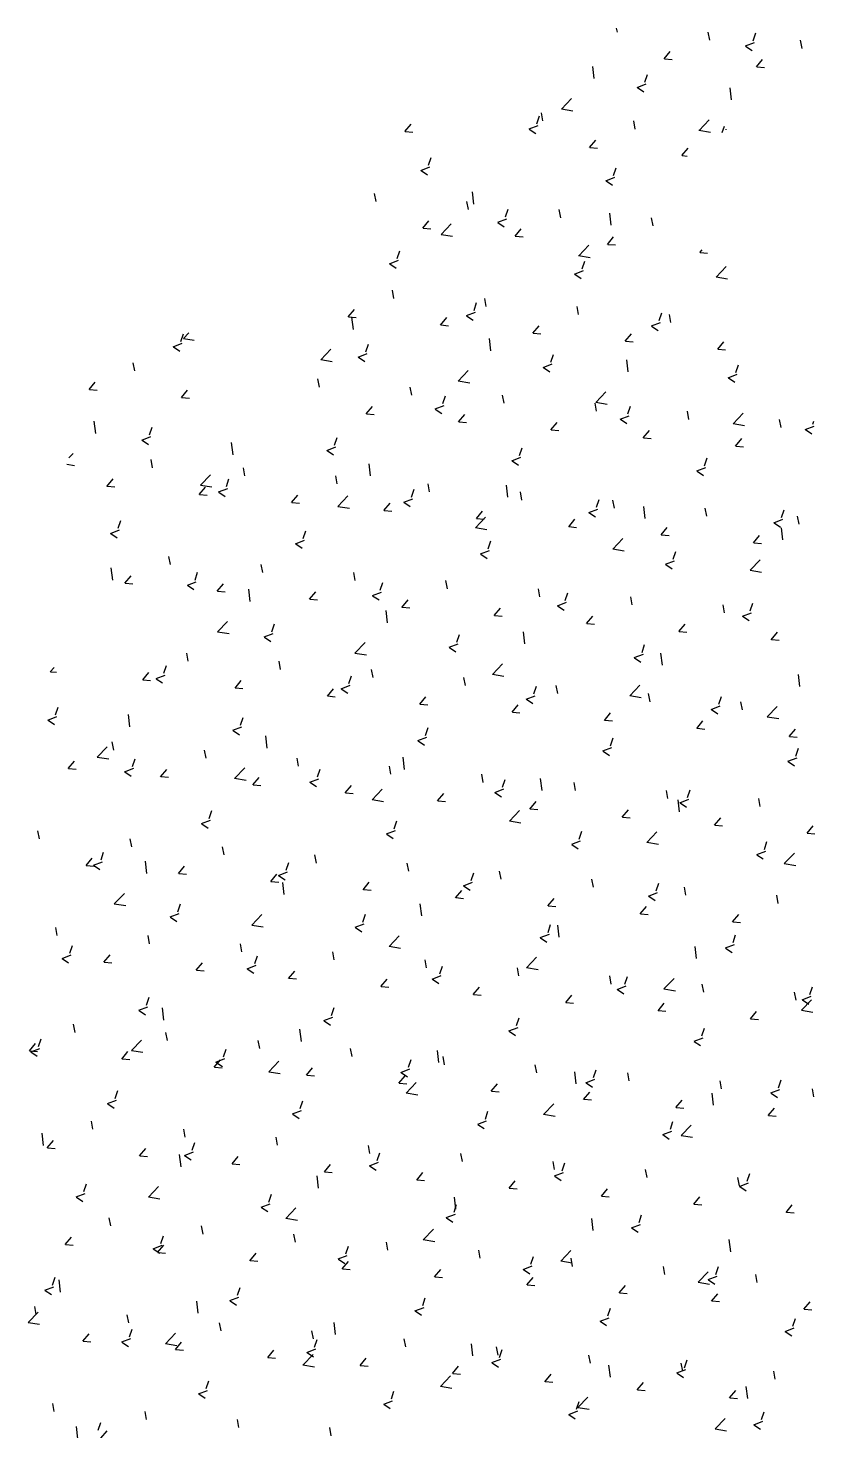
# Model space of a CAD drawing. Header units: millimetres. Extents: x 87938 to 265635, y 330093 to 434310.
# Drawn here: x 144721 to 145799, y 387648 to 389571 of the extents above; entities that cross this region are included whole.
import ezdxf

# ---------------------------------------------------------------- set-up
doc = ezdxf.new("R2010")
doc.units = ezdxf.units.MM

# ---------------------------------------------------------------- blocks, each defined once
blk = doc.blocks.new('A$C344D2886')
at = {"linetype": 'Continuous'}
for p, q in [((2500.9, 8041.8), (2499.9, 8047.6)), ((2627.5, 8030.8), (2625.4, 8041.8)), ((2686.9, 8030.2), (2690.5, 8040.9)), ((2676.4, 8023.1), (2688.7, 8027.8)), ((2676.7, 8022.8), (2685.4, 8016.9)), ((2754, 8019.7), (2752, 8030.8)), ((2564.9, 8005.3), (2573.4, 8015.4)), ((2565.3, 8005.4), (2575.8, 8004.4)), ((2691.5, 7994.2), (2700, 8004.3)), ((2469.1, 7978.2), (2467.1, 7994.9)), ((2538.7, 7973.3), (2542.2, 7984)), ((2691.8, 7994.3), (2702.4, 7993.4)), ((2528.1, 7966.2), (2540.5, 7970.9)), ((2528.4, 7965.9), (2537.2, 7960)), ((2657.4, 7948.9), (2655.4, 7965.7)), ((2424.5, 7936.5), (2438.2, 7950.8)), ((2390.4, 7916.4), (2394, 7927.1)), ((2398.9, 7920.2), (2396.8, 7931.3)), ((2424.4, 7936.6), (2440.1, 7934.1)), ((2209.8, 7905.8), (2218.3, 7915.9)), ((2210.1, 7905.9), (2220.7, 7904.9)), ((2379.9, 7909.3), (2392.2, 7914)), ((2380.2, 7909), (2389, 7903.1)), ((2525.4, 7909.1), (2523.4, 7920.2)), ((2612.7, 7907.4), (2628.4, 7904.9)), ((2612.8, 7907.3), (2626.5, 7921.6)), ((2644.6, 7904.2), (2647.6, 7912.9)), ((2650.1, 7907.9), (2649.9, 7909.1)), ((2462.9, 7883.6), (2471.4, 7893.8)), ((2242.2, 7859.5), (2245.8, 7870.1)), ((2463.2, 7883.7), (2473.7, 7882.8)), ((2589.4, 7872.6), (2597.9, 7882.7)), ((2589.7, 7872.7), (2596.4, 7872.1)), ((2231.6, 7852.4), (2244, 7857.1)), ((2231.9, 7852.1), (2240.7, 7846.2)), ((2495.7, 7845.4), (2499.3, 7856)), ((2485.2, 7838.2), (2497.6, 7843)), ((2485.5, 7838), (2494.3, 7832.1)), ((2170.2, 7809.6), (2168.2, 7820.7)), ((2296.8, 7798.6), (2294.7, 7809.6)), ((2304.2, 7806.3), (2302.2, 7823)), ((2347.5, 7788.5), (2351.1, 7799.1)), ((2423.3, 7787.5), (2421.3, 7798.6)), ((2492.5, 7777.1), (2490.5, 7793.8)), ((2234.2, 7773.1), (2242.8, 7783.2)), ((2234.6, 7773.2), (2245.1, 7772.2)), ((2259.6, 7764.6), (2273.3, 7778.9)), ((2337, 7781.3), (2349.3, 7786.1)), ((2337.3, 7781.1), (2346, 7775.2)), ((2360.8, 7762), (2369.3, 7772.1)), ((2549.9, 7776.4), (2547.8, 7787.5)), ((2259.5, 7764.7), (2275.2, 7762.3)), ((2361.1, 7762.1), (2371.7, 7761.2)), ((2487.3, 7750.9), (2495.8, 7761.1)), ((2199.3, 7731.5), (2202.8, 7742.2)), ((2447.8, 7735.5), (2463.5, 7733.1)), ((2447.9, 7735.4), (2461.6, 7749.7)), ((2487.7, 7751), (2498.2, 7750.1)), ((2613.9, 7739.9), (2617.1, 7743.7)), ((2614.2, 7739.9), (2624.3, 7739.1)), ((2188.7, 7724.4), (2201.1, 7729.2)), ((2189, 7724.2), (2197.8, 7718.3)), ((2442.3, 7710.3), (2454.6, 7715)), ((2452.8, 7717.4), (2456.4, 7728.1)), ((2636.2, 7706.2), (2649.9, 7720.5)), ((2442.6, 7710.1), (2451.3, 7704.1)), ((2636.1, 7706.3), (2651.8, 7703.9)), ((2194.7, 7676.9), (2192.7, 7688)), ((2321.3, 7665.9), (2319.2, 7676.9)), ((2132.2, 7651.4), (2140.7, 7661.6)), ((2294, 7653.4), (2306.4, 7658.1)), ((2304.6, 7660.5), (2308.1, 7671.2)), ((2447.8, 7654.8), (2445.8, 7665.8)), ((2558.1, 7646.4), (2561.7, 7657)), ((2132.5, 7651.5), (2143.1, 7650.6)), ((2139.3, 7634.4), (2137.3, 7651.2)), ((2258.7, 7640.4), (2267.2, 7650.5)), ((2259.1, 7640.5), (2269.6, 7639.5)), ((2294.3, 7653.2), (2303.1, 7647.2)), ((2385.3, 7629.3), (2393.8, 7639.4)), ((2547.6, 7639.2), (2559.9, 7644)), ((2547.9, 7639), (2556.7, 7633.1)), ((2574.4, 7643.7), (2572.3, 7654.8)), ((1902.8, 7617.7), (1906.4, 7628.4)), ((1906.3, 7622.1), (1921, 7619.8)), ((1906.4, 7621.9), (1913.7, 7629.5)), ((2327.6, 7605.2), (2325.6, 7622)), ((2385.6, 7629.4), (2396.2, 7628.5)), ((2511.8, 7618.2), (2520.3, 7628.4)), ((2512.2, 7618.3), (2522.7, 7617.4)), ((2638.4, 7607.1), (2646.9, 7617.3)), ((1892.2, 7610.6), (1904.6, 7615.3)), ((1892.5, 7610.4), (1901.3, 7604.5)), ((2094.7, 7592.7), (2108.4, 7607.1)), ((2145.8, 7596.5), (2158.1, 7601.2)), ((2156.3, 7603.6), (2159.9, 7614.3)), ((2409.9, 7589.5), (2413.5, 7600.1)), ((2638.7, 7607.2), (2649.3, 7606.3)), ((1839.6, 7577.4), (1837.5, 7588.5)), ((2094.6, 7592.9), (2110.3, 7590.4)), ((2146.1, 7596.3), (2154.9, 7590.3)), ((2399.3, 7582.3), (2411.7, 7587.1)), ((2399.6, 7582.1), (2408.4, 7576.2)), ((2515.9, 7576), (2513.9, 7592.8)), ((2663.4, 7575.4), (2667, 7586)), ((1777, 7551.9), (1785.5, 7562.1)), ((2092.7, 7555.3), (2090.6, 7566.4)), ((2282.9, 7563.7), (2298.6, 7561.2)), ((2283, 7563.5), (2296.7, 7577.9)), ((2652.9, 7568.2), (2665.2, 7573)), ((2653.2, 7568), (2662, 7562.1)), ((1777.4, 7552), (1787.9, 7551.1)), ((1903.6, 7540.9), (1912.1, 7551)), ((1903.9, 7541), (1914.5, 7540)), ((2219.2, 7544.2), (2217.2, 7555.3)), ((2261.6, 7532.6), (2265.2, 7543.2)), ((2345.7, 7533.2), (2343.7, 7544.2)), ((2471.3, 7534.3), (2485, 7548.7)), ((2156.7, 7518.7), (2165.2, 7528.9)), ((2251.1, 7525.4), (2263.5, 7530.2)), ((2251.4, 7525.2), (2260.2, 7519.3)), ((2472.3, 7522.1), (2470.3, 7533.1)), ((2471.2, 7534.4), (2486.9, 7532)), ((2515.2, 7518.4), (2518.8, 7529.1)), ((2598.8, 7511), (2596.8, 7522.1)), ((1786.1, 7491.8), (1784.1, 7508.5)), ((2157, 7518.8), (2167.5, 7517.9)), ((2283.2, 7507.7), (2291.7, 7517.8)), ((2283.5, 7507.7), (2294.1, 7506.8)), ((2409.8, 7496.6), (2418.3, 7506.7)), ((2504.7, 7511.3), (2517, 7516.1)), ((2505, 7511.1), (2513.7, 7505.2)), ((2659.5, 7505.1), (2673.3, 7519.5)), ((2659.5, 7505.2), (2675.2, 7502.8)), ((2725.4, 7499.9), (2723.3, 7511)), ((2758.2, 7497.2), (2770.6, 7501.9)), ((2768.7, 7504.3), (2770.1, 7508.4)), ((1849.3, 7482.7), (1861.7, 7487.4)), ((1849.6, 7482.4), (1858.4, 7476.5)), ((1859.8, 7489.8), (1863.4, 7500.5)), ((2113.4, 7475.7), (2117, 7486.3)), ((2410.1, 7496.7), (2420.6, 7495.7)), ((2536.3, 7485.5), (2544.8, 7495.6)), ((2536.6, 7485.6), (2547.2, 7484.7)), ((2662.8, 7474.4), (2671.4, 7484.6)), ((2758.5, 7497), (2767.3, 7491)), ((1749.2, 7458.1), (1755.2, 7464.4)), ((1974.4, 7462.6), (1972.4, 7479.3)), ((2102.9, 7468.5), (2115.2, 7473.3)), ((2103.2, 7468.3), (2111.9, 7462.4)), ((2367, 7461.5), (2370.5, 7472.2)), ((2663.2, 7474.5), (2673.7, 7473.6)), ((1746.6, 7449.4), (1757.1, 7447.8)), ((1864, 7444.7), (1862, 7455.8)), ((1990.6, 7433.7), (1988.5, 7444.7)), ((2162.7, 7433.4), (2160.7, 7450.1)), ((2356.4, 7454.4), (2368.8, 7459.1)), ((2356.7, 7454.2), (2365.5, 7448.3)), ((2610, 7440.3), (2622.3, 7445)), ((2620.5, 7447.4), (2624.1, 7458.1)), ((1801.5, 7419.2), (1810, 7429.4)), ((1929.8, 7420.9), (1943.5, 7435.2)), ((1965.2, 7418.8), (1968.7, 7429.4)), ((2117.1, 7422.6), (2115.1, 7433.6)), ((2610.3, 7440.1), (2619, 7434.1)), ((1801.8, 7419.3), (1812.4, 7418.4)), ((1928, 7408.2), (1936.6, 7418.3)), ((1928.4, 7408.2), (1938.9, 7407.3)), ((1929.7, 7421), (1945.4, 7418.6)), ((1954.6, 7411.6), (1967, 7416.4)), ((1954.9, 7411.4), (1963.7, 7405.5)), ((2054.6, 7397.1), (2063.1, 7407.2)), ((2118.1, 7391.7), (2131.8, 7406)), ((2218.7, 7404.6), (2222.3, 7415.3)), ((2243.7, 7411.5), (2241.6, 7422.6)), ((2351, 7404.2), (2349, 7420.9)), ((2370.2, 7400.4), (2368.2, 7411.5)), ((2054.9, 7397.2), (2065.5, 7396.3)), ((2118, 7391.8), (2133.7, 7389.4)), ((2181.1, 7386), (2189.6, 7396.1)), ((2181.5, 7386.1), (2192, 7385.2)), ((2208.2, 7397.5), (2220.5, 7402.2)), ((2208.5, 7397.3), (2217.2, 7391.4)), ((2461.7, 7383.4), (2474.1, 7388.1)), ((2472.3, 7390.5), (2475.8, 7401.2)), ((2496.8, 7389.4), (2494.7, 7400.4)), ((2539.2, 7375), (2537.3, 7391.7)), ((2623.3, 7378.3), (2621.3, 7389.4)), ((2725.8, 7376.4), (2729.4, 7387)), ((1816.9, 7361.9), (1820.5, 7372.5)), ((2306.4, 7362.5), (2320.1, 7376.8)), ((2307.7, 7374.9), (2316.2, 7385.1)), ((2308, 7375), (2318.6, 7374.1)), ((2434.2, 7363.9), (2442.7, 7374)), ((2462, 7383.2), (2470.8, 7377.2)), ((2715.3, 7369.2), (2727.6, 7374)), ((2715.6, 7369), (2724.4, 7363.1)), ((2749.9, 7367.2), (2747.8, 7378.3)), ((1806.4, 7354.7), (1818.7, 7359.5)), ((1806.7, 7354.5), (1815.5, 7348.6)), ((2070.5, 7347.7), (2074, 7358.4)), ((2306.3, 7362.6), (2322, 7360.2)), ((2434.6, 7364), (2445.1, 7363)), ((2494.6, 7333.3), (2508.4, 7347.6)), ((2560.8, 7352.8), (2569.3, 7362.9)), ((2561.1, 7352.9), (2571.7, 7352)), ((2687.3, 7341.7), (2695.8, 7351.9)), ((2727.5, 7345.7), (2725.6, 7362.5)), ((2059.9, 7340.6), (2072.3, 7345.3)), ((2060.2, 7340.4), (2069, 7334.5)), ((2313.5, 7326.5), (2325.8, 7331.2)), ((2324, 7333.6), (2327.6, 7344.3)), ((2494.6, 7333.4), (2510.3, 7330.9)), ((2577.6, 7319.5), (2581.2, 7330.1)), ((2687.7, 7341.8), (2698.2, 7340.9)), ((1888.5, 7312), (1886.5, 7323.1)), ((2015.1, 7300.9), (2013, 7312)), ((2313.8, 7326.2), (2322.6, 7320.3)), ((2567, 7312.3), (2579.4, 7317.1)), ((2567.3, 7312.1), (2576.1, 7306.2)), ((2682.9, 7304.1), (2696.7, 7318.4)), ((1809.5, 7290.7), (1807.5, 7307.5)), ((1826, 7286.5), (1834.5, 7296.7)), ((1922.2, 7290.8), (1925.8, 7301.5)), ((2141.6, 7289.9), (2139.6, 7300.9)), ((2268.2, 7278.8), (2266.1, 7289.9)), ((2682.9, 7304.2), (2698.6, 7301.7)), ((1826.3, 7286.6), (1836.9, 7285.7)), ((1911.7, 7283.7), (1924, 7288.4)), ((1912, 7283.5), (1920.8, 7277.6)), ((1952.5, 7275.4), (1961, 7285.6)), ((1952.9, 7275.5), (1963.4, 7274.6)), ((1997.8, 7261.5), (1995.8, 7278.2)), ((2079.1, 7264.4), (2087.6, 7274.5)), ((2165.2, 7269.6), (2177.6, 7274.3)), ((2175.8, 7276.7), (2179.4, 7287.4)), ((2394.7, 7267.7), (2392.7, 7278.8)), ((2429.3, 7262.6), (2432.9, 7273.2)), ((2079.4, 7264.5), (2090, 7263.5)), ((2165.5, 7269.3), (2174.3, 7263.4)), ((2205.6, 7253.3), (2214.1, 7263.4)), ((2206, 7253.4), (2216.5, 7252.5)), ((2332.2, 7242.2), (2340.7, 7252.4)), ((2418.8, 7255.4), (2431.2, 7260.2)), ((2419.1, 7255.2), (2427.9, 7249.3)), ((2521.3, 7256.7), (2519.2, 7267.7)), ((2647.8, 7245.6), (2645.8, 7256.6)), ((2682.9, 7248.4), (2686.5, 7259.1)), ((1953.2, 7219.8), (1966.9, 7234.1)), ((2186.1, 7232.3), (2184.1, 7249)), ((2332.5, 7242.3), (2343.1, 7241.4)), ((2458.7, 7231.2), (2467.2, 7241.3)), ((2672.4, 7241.3), (2684.7, 7246)), ((2672.6, 7241.1), (2681.4, 7235.2)), ((1953.1, 7219.9), (1968.8, 7217.5)), ((2017, 7212.7), (2029.4, 7217.4)), ((2027.5, 7219.8), (2031.1, 7230.5)), ((2281.1, 7205.7), (2284.7, 7216.3)), ((2374.3, 7203.1), (2372.4, 7219.8)), ((2459.1, 7231.3), (2469.6, 7230.3)), ((2585.3, 7220.1), (2593.8, 7230.2)), ((2585.6, 7220.2), (2596.1, 7219.3)), ((2711.8, 7209), (2720.3, 7219.2)), ((2017.3, 7212.4), (2026.1, 7206.5)), ((2141.4, 7190.6), (2155.2, 7204.9)), ((2270.6, 7198.5), (2282.9, 7203.3)), ((2270.9, 7198.3), (2279.6, 7192.4)), ((2534.7, 7191.5), (2538.2, 7202.2)), ((2712.1, 7209.1), (2722.7, 7208.2)), ((1913, 7179.3), (1911, 7190.4)), ((2039.5, 7168.2), (2037.5, 7179.3)), ((2141.4, 7190.7), (2157.1, 7188.3)), ((2329.7, 7161.4), (2343.5, 7175.7)), ((2524.1, 7184.4), (2536.5, 7189.1)), ((2524.4, 7184.2), (2533.2, 7178.3)), ((2562.6, 7173.9), (2560.7, 7190.6)), ((1723.9, 7164.9), (1729.1, 7171)), ((1724.3, 7165), (1732.4, 7164.3)), ((1850.5, 7153.8), (1859, 7163.9)), ((1868.8, 7155.8), (1881.1, 7160.5)), ((1869.1, 7155.5), (1877.8, 7149.6)), ((1879.3, 7162.9), (1882.9, 7173.6)), ((2132.9, 7148.8), (2136.4, 7159.4)), ((2166.1, 7157.2), (2164.1, 7168.2)), ((2292.6, 7146.1), (2290.6, 7157.2)), ((2329.7, 7161.5), (2345.4, 7159.1)), ((2750.9, 7144.7), (2749, 7161.4)), ((1850.8, 7153.9), (1861.3, 7153)), ((1977, 7142.7), (1985.5, 7152.9)), ((1977.3, 7142.8), (1987.9, 7141.9)), ((2103.6, 7131.7), (2112.1, 7141.8)), ((2122.3, 7141.6), (2134.7, 7146.4)), ((2122.6, 7141.4), (2131.4, 7135.5)), ((2386.4, 7134.6), (2390, 7145.3)), ((2419.2, 7135), (2417.1, 7146.1)), ((2518, 7132.2), (2531.8, 7146.5)), ((1731.1, 7106), (1734.6, 7116.6)), ((2103.9, 7131.8), (2114.4, 7130.8)), ((2230.1, 7120.6), (2238.6, 7130.7)), ((2230.4, 7120.7), (2241, 7119.8)), ((2356.6, 7109.5), (2365.2, 7119.7)), ((2375.9, 7127.5), (2388.2, 7132.2)), ((2376.2, 7127.3), (2384.9, 7121.4)), ((2518, 7132.3), (2533.7, 7129.9)), ((2545.7, 7123.9), (2543.7, 7135)), ((2629.4, 7113.4), (2641.8, 7118.1)), ((2640, 7120.5), (2643.5, 7131.2)), ((2672.3, 7112.9), (2670.2, 7123.9)), ((2706.3, 7103), (2720.1, 7117.3)), ((1720.5, 7098.8), (1732.9, 7103.6)), ((1720.8, 7098.6), (1729.6, 7092.7)), ((1832.9, 7089.6), (1830.9, 7106.4)), ((1984.6, 7091.9), (1988.2, 7102.5)), ((2357, 7109.6), (2367.5, 7108.7)), ((2483.2, 7098.4), (2491.7, 7108.6)), ((2483.5, 7098.5), (2494.1, 7097.6)), ((2609.7, 7087.4), (2618.2, 7097.5)), ((2629.7, 7113.1), (2638.5, 7107.2)), ((2706.3, 7103.1), (2722, 7100.7)), ((1974.1, 7084.7), (1986.4, 7089.5)), ((1974.4, 7084.5), (1983.1, 7078.6)), ((2238.2, 7077.7), (2241.7, 7088.4)), ((2610.1, 7087.5), (2620.6, 7086.5)), ((2736.3, 7076.3), (2744.8, 7086.4)), ((1788.3, 7047.9), (1802, 7062.3)), ((1810.9, 7057.7), (1808.9, 7068.7)), ((2021.1, 7060.4), (2019.2, 7077.2)), ((2227.6, 7070.6), (2240, 7075.3)), ((2227.9, 7070.4), (2236.7, 7064.5)), ((2481.2, 7056.5), (2493.5, 7061.2)), ((2491.7, 7063.6), (2495.3, 7074.3)), ((2736.6, 7076.4), (2747.2, 7075.5)), ((2745.3, 7049.5), (2748.9, 7060.1)), ((1748.4, 7032.2), (1756.9, 7042.3)), ((1788.2, 7048.1), (1803.9, 7045.6)), ((1836.4, 7035), (1840, 7045.6)), ((1937.5, 7046.6), (1935.4, 7057.7)), ((2064, 7035.5), (2062, 7046.6)), ((2209.4, 7031.2), (2207.5, 7048)), ((2481.5, 7056.2), (2490.3, 7050.3)), ((2734.7, 7042.3), (2747.1, 7047.1)), ((2735, 7042.1), (2743.8, 7036.2)), ((1748.7, 7032.3), (1759.3, 7031.3)), ((1825.8, 7027.8), (1838.2, 7032.6)), ((1826.1, 7027.6), (1834.9, 7021.7)), ((1874.9, 7021.1), (1883.4, 7031.2)), ((1875.3, 7021.2), (1885.8, 7020.3)), ((1976.5, 7018.7), (1990.3, 7033.1)), ((2089.9, 7020.8), (2093.5, 7031.5)), ((2190.6, 7024.5), (2188.5, 7035.5)), ((2317.1, 7013.4), (2315.1, 7024.4)), ((1976.5, 7018.9), (1992.2, 7016.4)), ((2001.5, 7010), (2010, 7020.2)), ((2001.8, 7010.1), (2012.4, 7009.2)), ((2079.4, 7013.7), (2091.7, 7018.4)), ((2079.7, 7013.5), (2088.5, 7007.5)), ((2128, 6999), (2136.5, 7009.1)), ((2164.8, 6989.5), (2178.6, 7003.9)), ((2332.9, 6999.6), (2345.3, 7004.3)), ((2343.5, 7006.7), (2347.1, 7017.4)), ((2397.7, 7002), (2395.8, 7018.8)), ((2443.7, 7002.3), (2441.6, 7013.4)), ((2570.2, 6991.2), (2568.2, 7002.3)), ((2597, 6992.6), (2600.6, 7003.2)), ((2128.4, 6999), (2138.9, 6998.1)), ((2164.8, 6989.7), (2180.5, 6987.2)), ((2254.6, 6987.9), (2263.1, 6998)), ((2254.9, 6988), (2265.5, 6987.1)), ((2333.2, 6999.3), (2342, 6993.4)), ((2381.1, 6976.8), (2389.6, 6986.9)), ((2586, 6972.8), (2584.1, 6989.6)), ((2586.5, 6985.4), (2598.8, 6990.2)), ((2586.8, 6985.2), (2595.6, 6979.3)), ((2696.8, 6980.2), (2694.7, 6991.2)), ((1941.7, 6963.9), (1945.3, 6974.6)), ((2353.1, 6960.3), (2366.9, 6974.7)), ((2381.5, 6976.9), (2392, 6976)), ((2507.7, 6965.7), (2516.2, 6975.9)), ((2508, 6965.8), (2518.6, 6964.9)), ((2634.2, 6954.7), (2642.7, 6964.8)), ((1708.9, 6936), (1706.8, 6947.1)), ((1931.1, 6956.8), (1943.5, 6961.5)), ((1931.4, 6956.6), (1940.2, 6950.6)), ((2184.7, 6942.7), (2197.1, 6947.4)), ((2195.2, 6949.8), (2198.8, 6960.4)), ((2353.1, 6960.5), (2368.8, 6958)), ((2448.8, 6935.7), (2452.4, 6946.3)), ((2541.4, 6931.1), (2555.2, 6945.5)), ((2634.6, 6954.8), (2645.1, 6953.8)), ((2760.8, 6943.6), (2769.3, 6953.7)), ((2761.1, 6943.7), (2771.7, 6942.8)), ((1835.4, 6925), (1833.4, 6936)), ((1962, 6913.9), (1959.9, 6924.9)), ((2185, 6942.4), (2193.8, 6936.5)), ((2438.3, 6928.5), (2450.6, 6933.3)), ((2438.6, 6928.3), (2447.3, 6922.4)), ((2541.4, 6931.2), (2557.1, 6928.8)), ((2702.3, 6921.5), (2705.9, 6932.2)), ((1772.9, 6899.5), (1781.4, 6909.6)), ((1793.4, 6907), (1797, 6917.7)), ((1856.2, 6888.6), (1854.3, 6905.3)), ((2088.5, 6902.8), (2086.5, 6913.9)), ((2691.8, 6914.4), (2704.2, 6919.1)), ((2692.1, 6914.2), (2700.9, 6908.3)), ((2729.7, 6901.9), (2743.5, 6916.3)), ((1773.2, 6899.6), (1783.8, 6898.6)), ((1782.9, 6899.9), (1795.3, 6904.6)), ((1783.2, 6899.7), (1792, 6893.7)), ((1899.4, 6888.4), (1907.9, 6898.5)), ((1899.8, 6888.5), (1910.3, 6887.6)), ((2026, 6877.3), (2034.5, 6887.5)), ((2036.5, 6885.7), (2048.8, 6890.5)), ((2047, 6892.9), (2050.6, 6903.5)), ((2215.1, 6891.7), (2213, 6902.8)), ((2300.6, 6878.8), (2304.1, 6889.4)), ((2341.6, 6880.7), (2339.6, 6891.7)), ((2729.7, 6902), (2745.4, 6899.6)), ((2026.3, 6877.4), (2036.9, 6876.5)), ((2036.8, 6885.5), (2045.5, 6879.6)), ((2044.5, 6859.4), (2042.6, 6876.1)), ((2152.5, 6866.2), (2161, 6876.4)), ((2290, 6871.6), (2302.4, 6876.4)), ((2290.3, 6871.4), (2299.1, 6865.5)), ((2468.1, 6869.6), (2466.1, 6880.7)), ((2554.1, 6864.6), (2557.7, 6875.3)), ((2594.7, 6858.5), (2592.7, 6869.6)), ((1811.6, 6846.9), (1825.4, 6861.2)), ((2152.9, 6866.3), (2163.4, 6865.4)), ((2279.1, 6855.2), (2287.6, 6865.3)), ((2279.4, 6855.3), (2289.9, 6854.3)), ((2405.6, 6844.1), (2414.1, 6854.2)), ((2543.6, 6857.5), (2555.9, 6862.2)), ((2543.9, 6857.3), (2552.6, 6851.3)), ((2721.2, 6847.5), (2719.2, 6858.5)), ((1811.6, 6847), (1827.3, 6844.6)), ((1888.2, 6828.8), (1900.6, 6833.6)), ((1888.5, 6828.6), (1897.3, 6822.7)), ((1898.8, 6836), (1902.3, 6846.6)), ((1999.9, 6817.7), (2013.7, 6832)), ((2152.3, 6821.8), (2155.9, 6832.5)), ((2232.8, 6830.2), (2230.9, 6846.9)), ((2405.9, 6844.2), (2416.5, 6843.3)), ((2532.2, 6833), (2540.7, 6843.2)), ((2532.5, 6833.1), (2543, 6832.2)), ((2658.7, 6822), (2667.2, 6832.1)), ((1733.3, 6803.3), (1731.3, 6814.4)), ((1999.9, 6817.8), (2015.6, 6815.4)), ((2141.8, 6814.7), (2154.1, 6819.5)), ((2142.1, 6814.5), (2150.8, 6808.6)), ((2405.9, 6807.7), (2409.4, 6818.4)), ((2421.1, 6801), (2419.2, 6817.7)), ((2659, 6822.1), (2669.6, 6821.1)), ((1750.5, 6779.1), (1754.1, 6789.7)), ((1859.9, 6792.2), (1857.9, 6803.3)), ((1986.4, 6781.2), (1984.4, 6792.2)), ((2188.2, 6788.5), (2202, 6802.8)), ((2395.3, 6800.6), (2407.7, 6805.3)), ((2395.6, 6800.4), (2404.4, 6794.4)), ((2648.9, 6786.5), (2661.2, 6791.2)), ((2659.4, 6793.6), (2663, 6804.3)), ((1740, 6771.9), (1752.3, 6776.7)), ((1740.3, 6771.7), (1749, 6765.8)), ((1797.4, 6766.7), (1805.9, 6776.9)), ((2004.1, 6764.9), (2007.6, 6775.6)), ((2113, 6770.1), (2110.9, 6781.2)), ((2188.2, 6788.6), (2203.9, 6786.2)), ((2376.5, 6759.3), (2390.3, 6773.6)), ((2609.4, 6771.8), (2607.5, 6788.5)), ((2649.2, 6786.2), (2658, 6780.3)), ((1797.7, 6766.8), (1808.2, 6765.9)), ((1923.9, 6755.7), (1932.4, 6765.8)), ((1924.2, 6755.8), (1934.8, 6754.8)), ((1993.5, 6757.8), (2005.9, 6762.6)), ((1993.8, 6757.6), (2002.6, 6751.7)), ((2050.4, 6744.6), (2059, 6754.7)), ((2239.5, 6759), (2237.5, 6770.1)), ((2257.6, 6750.8), (2261.2, 6761.5)), ((2366.1, 6748), (2364, 6759)), ((2376.5, 6759.4), (2392.2, 6757)), ((2050.8, 6744.7), (2061.3, 6743.8)), ((2177, 6733.5), (2185.5, 6743.7)), ((2177.3, 6733.6), (2187.9, 6732.7)), ((2247.1, 6743.7), (2259.4, 6748.4)), ((2247.4, 6743.5), (2256.2, 6737.5)), ((2303.5, 6722.5), (2312, 6732.6)), ((2492.6, 6736.9), (2490.6, 6748)), ((2500.6, 6729.5), (2513, 6734.3)), ((2511.2, 6736.7), (2514.8, 6747.3)), ((2564.8, 6730.1), (2578.6, 6744.4)), ((2619.2, 6725.8), (2617.1, 6736.9)), ((2764.7, 6722.6), (2768.3, 6733.2)), ((1855.8, 6708), (1859.4, 6718.7)), ((2303.9, 6722.6), (2314.4, 6721.6)), ((2430.1, 6711.4), (2438.6, 6721.5)), ((2500.9, 6729.3), (2509.7, 6723.4)), ((2564.8, 6730.2), (2580.5, 6727.7)), ((2745.7, 6714.7), (2743.7, 6725.8)), ((2753.1, 6700.9), (2766.9, 6715.2)), ((2754.2, 6715.4), (2766.5, 6720.2)), ((2754.5, 6715.2), (2763.3, 6709.3)), ((1845.3, 6700.9), (1857.6, 6705.6)), ((1845.6, 6700.7), (1854.4, 6694.8)), ((1879.6, 6687.5), (1877.7, 6704.2)), ((2109.4, 6693.9), (2113, 6704.6)), ((2430.4, 6711.5), (2441, 6710.6)), ((2556.6, 6700.3), (2565.1, 6710.5)), ((2557, 6700.4), (2567.5, 6699.5)), ((2683.2, 6689.2), (2691.7, 6699.4)), ((2753.1, 6701), (2768.8, 6698.5)), ((1757.8, 6670.6), (1755.8, 6681.7)), ((2067.9, 6658.3), (2066, 6675)), ((2098.8, 6686.8), (2111.2, 6691.5)), ((2099.1, 6686.6), (2107.9, 6680.6)), ((2352.4, 6672.6), (2364.8, 6677.4)), ((2362.9, 6679.8), (2366.5, 6690.4)), ((2616.5, 6665.7), (2620.1, 6676.3)), ((2683.5, 6689.3), (2694.1, 6688.4)), ((1695.3, 6645.1), (1703.8, 6655.2)), ((1707.6, 6651.1), (1711.2, 6661.8)), ((1835, 6645.8), (1848.8, 6660.1)), ((1884.4, 6659.5), (1882.3, 6670.6)), ((2010.9, 6648.5), (2008.9, 6659.5)), ((2352.7, 6672.4), (2361.5, 6666.5)), ((2606, 6658.5), (2618.3, 6663.3)), ((2606.2, 6658.3), (2615, 6652.4)), ((1695.6, 6645.2), (1706.2, 6644.3)), ((1697.1, 6644), (1709.4, 6648.7)), ((1697.3, 6643.8), (1706.1, 6637.9)), ((1821.8, 6634), (1830.3, 6644.2)), ((1835, 6645.9), (1850.7, 6643.5)), ((1961.1, 6637), (1964.7, 6647.7)), ((2137.5, 6637.4), (2135.4, 6648.5)), ((2256.2, 6629.1), (2254.3, 6645.8)), ((2264, 6626.3), (2262, 6637.4)), ((1822.2, 6634.1), (1832.7, 6633.2)), ((1948.4, 6623), (1956.9, 6633.1)), ((1948.7, 6623.1), (1959.3, 6622.1)), ((1950.6, 6629.9), (1963, 6634.6)), ((1950.9, 6629.7), (1959.7, 6623.7)), ((2023.3, 6616.6), (2037.1, 6630.9)), ((2023.3, 6616.7), (2039, 6614.3)), ((2074.9, 6611.9), (2083.4, 6622)), ((2204.2, 6615.7), (2216.5, 6620.5)), ((2214.7, 6622.9), (2218.3, 6633.5)), ((2390.6, 6615.3), (2388.5, 6626.3)), ((2444.5, 6599.9), (2442.6, 6616.6)), ((2468.2, 6608.7), (2471.8, 6619.4)), ((2075.3, 6612), (2085.8, 6611.1)), ((2201.5, 6600.8), (2210, 6611)), ((2201.8, 6600.9), (2212.4, 6600)), ((2204.5, 6615.5), (2213.2, 6609.6)), ((2211.6, 6587.4), (2225.4, 6601.7)), ((2328, 6589.8), (2336.5, 6599.9)), ((2457.7, 6601.6), (2470.1, 6606.4)), ((2458, 6601.4), (2466.8, 6595.5)), ((2517.1, 6604.2), (2515.1, 6615.2)), ((2643.7, 6593.1), (2641.6, 6604.2)), ((2721.8, 6594.6), (2725.4, 6605.3)), ((1812.9, 6580.1), (1816.5, 6590.8)), ((2211.6, 6587.5), (2227.3, 6585.1)), ((2328.4, 6589.8), (2338.9, 6588.9)), ((2454.6, 6578.7), (2463.1, 6588.8)), ((2454.9, 6578.8), (2465.5, 6577.9)), ((2632.8, 6570.7), (2630.9, 6587.4)), ((2711.3, 6587.5), (2723.6, 6592.2)), ((2711.6, 6587.3), (2720.3, 6581.3)), ((2770.2, 6582), (2768.2, 6593.1)), ((1802.4, 6573), (1814.7, 6577.7)), ((1802.7, 6572.7), (1811.4, 6566.8)), ((2055.9, 6558.8), (2068.3, 6563.6)), ((2066.5, 6566), (2070, 6576.6)), ((2320, 6551.8), (2323.6, 6562.5)), ((2399.9, 6558.2), (2413.7, 6572.5)), ((2581.1, 6567.6), (2589.6, 6577.7)), ((2581.5, 6567.7), (2592, 6566.8)), ((2707.7, 6556.5), (2716.2, 6566.7)), ((1782.3, 6537.9), (1780.3, 6549)), ((2056.2, 6558.6), (2065, 6552.7)), ((2309.5, 6544.7), (2321.8, 6549.4)), ((2309.8, 6544.5), (2318.5, 6538.6)), ((2399.9, 6558.3), (2415.6, 6555.9)), ((2573.6, 6537.7), (2577.1, 6548.4)), ((2588.2, 6529), (2602, 6543.3)), ((2708, 6556.6), (2718.5, 6555.7)), ((1714.7, 6515.6), (1712.8, 6532.4)), ((1719.8, 6512.4), (1728.3, 6522.5)), ((1908.9, 6526.8), (1906.8, 6537.9)), ((2035.4, 6515.8), (2033.4, 6526.8)), ((2563, 6530.6), (2575.4, 6535.3)), ((2563.3, 6530.4), (2572.1, 6524.4)), ((2588.2, 6529.1), (2603.9, 6526.7)), ((1720.1, 6512.5), (1730.7, 6511.6)), ((1846.3, 6501.3), (1854.8, 6511.5)), ((1846.7, 6501.4), (1857.2, 6500.5)), ((1903, 6486.4), (1901.1, 6503.2)), ((1907.7, 6501.9), (1920, 6506.7)), ((1908, 6501.7), (1916.7, 6495.8)), ((1918.2, 6509.1), (1921.8, 6519.7)), ((2161.9, 6504.7), (2159.9, 6515.7)), ((2171.8, 6494.9), (2175.3, 6505.6)), ((2288.5, 6493.6), (2286.5, 6504.7)), ((1972.9, 6490.3), (1981.4, 6500.4)), ((1973.2, 6490.3), (1983.7, 6489.4)), ((2099.4, 6479.2), (2107.9, 6489.3)), ((2161.2, 6487.8), (2173.6, 6492.5)), ((2161.5, 6487.6), (2170.3, 6481.7)), ((2415, 6482.5), (2413, 6493.6)), ((2425.3, 6480.8), (2428.9, 6491.5)), ((2541.6, 6471.5), (2539.5, 6482.5)), ((1770, 6452.2), (1773.6, 6462.8)), ((2091.3, 6457.2), (2089.4, 6474)), ((2099.7, 6479.3), (2110.3, 6478.4)), ((2226, 6468.1), (2234.5, 6478.3)), ((2226.3, 6468.2), (2236.8, 6467.3)), ((2352.5, 6457), (2361, 6467.2)), ((2414.8, 6473.7), (2427.1, 6478.4)), ((2415.1, 6473.5), (2423.9, 6467.5)), ((2668.1, 6460.4), (2666.1, 6471.5)), ((2668.3, 6459.5), (2680.7, 6464.3)), ((2678.9, 6466.7), (2682.5, 6477.3)), ((1759.4, 6445), (1771.8, 6449.8)), ((1759.7, 6444.8), (1768.5, 6438.9)), ((1858.4, 6444.7), (1872.2, 6459.1)), ((1858.4, 6444.9), (1874.1, 6442.4)), ((2023.5, 6438), (2027.1, 6448.7)), ((2279.6, 6428), (2277.7, 6444.8)), ((2352.8, 6457.1), (2363.4, 6456.2)), ((2479, 6446), (2487.6, 6456.1)), ((2479.4, 6446.1), (2489.9, 6445.1)), ((2605.6, 6434.9), (2614.1, 6445)), ((2668.6, 6459.3), (2677.4, 6453.4)), ((2013, 6430.9), (2025.3, 6435.6)), ((2013.3, 6430.7), (2022.1, 6424.8)), ((2046.7, 6415.5), (2060.5, 6429.9)), ((2277.1, 6423.9), (2280.7, 6434.6)), ((2605.9, 6435), (2616.5, 6434.1)), ((2732.1, 6423.8), (2740.6, 6434)), ((1806.8, 6405.2), (1804.7, 6416.3)), ((1933.3, 6394.1), (1931.3, 6405.2)), ((2046.7, 6415.7), (2062.4, 6413.2)), ((2266.5, 6416.8), (2278.9, 6421.5)), ((2266.8, 6416.5), (2275.6, 6410.6)), ((2467.9, 6398.8), (2466, 6415.6)), ((2520.1, 6402.6), (2532.4, 6407.4)), ((2530.6, 6409.8), (2534.2, 6420.4)), ((2732.5, 6423.9), (2743, 6423)), ((1744.2, 6379.7), (1752.8, 6389.8)), ((1875.3, 6381.1), (1878.9, 6391.8)), ((2059.9, 6383), (2057.8, 6394.1)), ((2235, 6386.3), (2248.8, 6400.7)), ((2235, 6386.5), (2250.7, 6384)), ((2520.4, 6402.4), (2529.2, 6396.5)), ((2656.2, 6369.6), (2654.3, 6386.4)), ((1744.6, 6379.8), (1755.1, 6378.9)), ((1864.7, 6374), (1877.1, 6378.7)), ((1865, 6373.8), (1873.8, 6367.9)), ((1870.8, 6368.6), (1879.3, 6378.8)), ((1871.1, 6368.7), (1881.7, 6367.8)), ((1997.3, 6357.5), (2005.8, 6367.7)), ((2128.8, 6367), (2132.4, 6377.7)), ((2186.4, 6372), (2184.4, 6383)), ((2313, 6360.9), (2310.9, 6372)), ((2423.3, 6357.1), (2437, 6371.5)), ((1997.7, 6357.6), (2008.2, 6356.7)), ((2118.3, 6359.9), (2130.7, 6364.6)), ((2118.6, 6359.6), (2127.4, 6353.7)), ((2123.9, 6346.5), (2132.4, 6356.6)), ((2371.9, 6345.7), (2384.2, 6350.5)), ((2382.4, 6352.9), (2386, 6363.5)), ((2423.3, 6357.3), (2439, 6354.8)), ((2439.5, 6349.8), (2437.5, 6360.9)), ((2566.1, 6338.8), (2564, 6349.8)), ((2635.9, 6338.7), (2639.5, 6349.4)), ((1727, 6324.2), (1730.6, 6334.9)), ((1738.1, 6314.6), (1736.2, 6331.3)), ((2124.2, 6346.6), (2134.8, 6345.6)), ((2250.4, 6335.4), (2258.9, 6345.5)), ((2250.8, 6335.5), (2261.3, 6334.6)), ((2372.1, 6345.5), (2380.9, 6339.6)), ((2377, 6324.3), (2385.5, 6334.5)), ((2611.6, 6327.9), (2625.3, 6342.3)), ((2611.6, 6328), (2627.2, 6325.6)), ((2625.4, 6331.6), (2637.8, 6336.3)), ((2625.7, 6331.4), (2634.5, 6325.5)), ((2692.6, 6327.7), (2690.6, 6338.8)), ((1716.5, 6317.1), (1728.9, 6321.8)), ((1716.8, 6316.9), (1725.6, 6311)), ((1980.6, 6310.1), (1984.2, 6320.8)), ((2377.3, 6324.4), (2387.9, 6323.5)), ((2503.5, 6313.3), (2512, 6323.4)), ((2503.9, 6313.4), (2514.4, 6312.4)), ((2630.1, 6302.2), (2638.6, 6312.3)), ((1704.7, 6283.6), (1702.7, 6294.6)), ((1926.4, 6285.4), (1924.5, 6302.1)), ((1970.1, 6303), (1982.4, 6307.7)), ((1970.4, 6302.7), (1979.1, 6296.8)), ((2223.6, 6288.8), (2236, 6293.6)), ((2234.2, 6296), (2237.7, 6306.6)), ((2487.7, 6281.8), (2491.3, 6292.5)), ((2630.4, 6302.3), (2641, 6301.4)), ((2756.6, 6291.1), (2765.1, 6301.3)), ((2757, 6291.2), (2767.5, 6290.3)), ((1693.5, 6272.9), (1707.3, 6287.2)), ((1693.5, 6273), (1709.2, 6270.6)), ((1831.3, 6272.5), (1829.2, 6283.5)), ((1957.8, 6261.4), (1955.8, 6272.5)), ((2114.7, 6256.2), (2112.8, 6272.9)), ((2223.9, 6288.6), (2232.7, 6282.7)), ((2477.2, 6274.7), (2489.5, 6279.4)), ((2477.5, 6274.5), (2486.2, 6268.6)), ((2741.3, 6267.7), (2744.8, 6278.4)), ((1768.7, 6247), (1777.2, 6257.1)), ((1832.4, 6253.2), (1835.9, 6263.9)), ((1881.8, 6243.7), (1895.6, 6258)), ((2084.4, 6250.3), (2082.3, 6261.4)), ((2730.7, 6260.6), (2743.1, 6265.3)), ((2731, 6260.4), (2739.8, 6254.4)), ((1769.1, 6247.1), (1779.6, 6246.2)), ((1821.8, 6246.1), (1834.2, 6250.8)), ((1822.1, 6245.8), (1830.9, 6239.9)), ((1881.8, 6243.8), (1897.5, 6241.4)), ((1895.3, 6235.9), (1903.8, 6246)), ((1895.6, 6236), (1906.2, 6235.1)), ((2021.8, 6224.8), (2030.3, 6235)), ((2075.4, 6231.9), (2087.7, 6236.7)), ((2085.9, 6239.1), (2089.5, 6249.7)), ((2210.9, 6239.3), (2208.9, 6250.3)), ((2303, 6227), (2301.1, 6243.7)), ((2337.5, 6228.2), (2335.4, 6239.3)), ((2339.5, 6224.9), (2343, 6235.6)), ((2022.2, 6224.9), (2032.7, 6224)), ((2070.1, 6214.5), (2083.9, 6228.8)), ((2070.1, 6214.6), (2085.8, 6212.2)), ((2075.7, 6231.7), (2084.4, 6225.8)), ((2148.4, 6213.8), (2156.9, 6223.9)), ((2148.7, 6213.9), (2159.3, 6212.9)), ((2274.9, 6202.7), (2283.4, 6212.8)), ((2328.9, 6217.8), (2341.3, 6222.5)), ((2329.2, 6217.6), (2338, 6211.7)), ((2464, 6217.1), (2462, 6228.2)), ((2491.3, 6197.8), (2489.3, 6214.5)), ((2590.5, 6206.1), (2588.5, 6217.1)), ((2593, 6210.8), (2596.6, 6221.5)), ((2258.4, 6185.3), (2272.1, 6199.6)), ((2275.3, 6202.8), (2285.8, 6201.9)), ((2401.5, 6191.6), (2410, 6201.8)), ((2582.5, 6203.7), (2594.8, 6208.4)), ((2582.8, 6203.4), (2591.6, 6197.5)), ((2717.1, 6195), (2715.1, 6206)), ((1927.1, 6175), (1939.5, 6179.8)), ((1927.4, 6174.8), (1936.2, 6168.9)), ((1937.7, 6182.2), (1941.2, 6192.8)), ((2191.2, 6168), (2194.8, 6178.7)), ((2258.4, 6185.4), (2274.1, 6183)), ((2401.8, 6191.7), (2412.3, 6190.8)), ((2528, 6180.6), (2536.5, 6190.7)), ((2528.3, 6180.6), (2538.9, 6179.7)), ((2654.6, 6169.5), (2663.1, 6179.6)), ((2679.6, 6168.5), (2677.6, 6185.3)), ((1729.2, 6150.8), (1727.2, 6161.9)), ((2180.7, 6160.9), (2193, 6165.6)), ((2181, 6160.7), (2189.8, 6154.8)), ((2444.8, 6153.9), (2448.4, 6164.6)), ((2446.7, 6156.1), (2460.4, 6170.4)), ((2446.7, 6156.2), (2462.3, 6153.8)), ((2654.9, 6169.6), (2665.4, 6168.7)), ((1789.4, 6125.3), (1793, 6135.9)), ((1855.7, 6139.8), (1853.7, 6150.8)), ((1982.3, 6128.7), (1980.3, 6139.8)), ((2434.2, 6146.8), (2446.6, 6151.5)), ((2434.5, 6146.5), (2443.3, 6140.6)), ((2635, 6126.9), (2648.7, 6141.2)), ((2687.8, 6132.6), (2700.1, 6137.4)), ((2698.3, 6139.8), (2701.9, 6150.4)), ((1761.5, 6113.5), (1759.6, 6130.3)), ((1793.2, 6114.3), (1801.7, 6124.4)), ((2108.8, 6117.6), (2106.8, 6128.7)), ((2634.9, 6127), (2650.6, 6124.5)), ((2688.1, 6132.4), (2696.9, 6126.5))]:
    blk.add_line(p, q, dxfattribs=at)

msp = doc.modelspace()

# ---------------------------------------------------------------- block references
msp.add_blockref('A$C344D2886', (143027.3, 381523.4))

doc.saveas('drawing.dxf')
